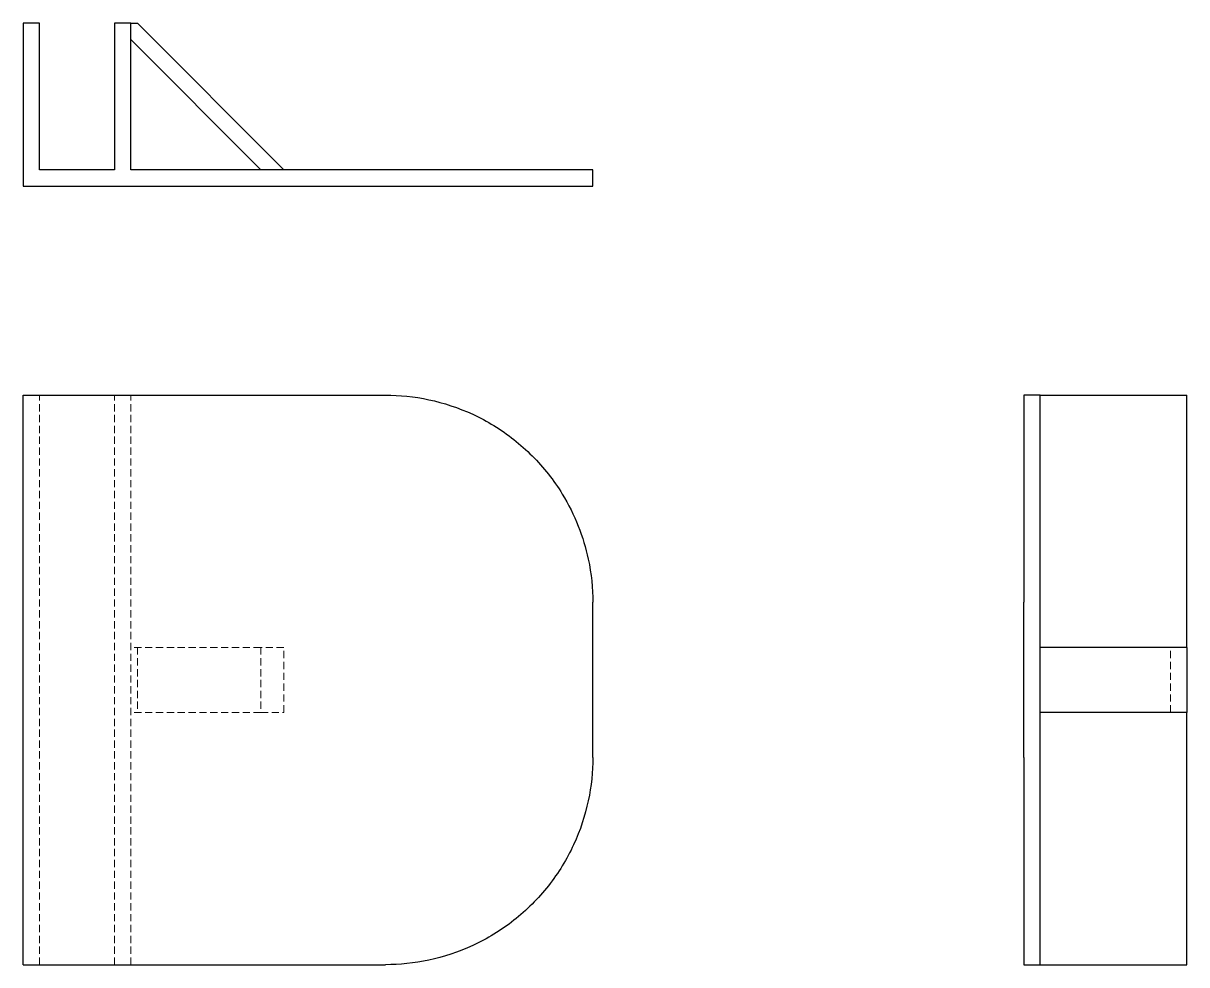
# Model space of a CAD drawing. Header units: millimetres. Extents: x 33 to 237, y 7 to 172.
import ezdxf

# ---------------------------------------------------------------- set-up
doc = ezdxf.new("R2010")
doc.units = ezdxf.units.MM
doc.linetypes.add('HIDDEN', pattern=[1.905, 1.27, -0.635])

msp = doc.modelspace()

# ---------------------------------------------------------------- linework, layer by layer
at = {"color": 7, "linetype": 'Continuous', "lineweight": 25}
for p, q in [((33, 172.29), (33, 143.71)), ((35.86, 172.29), (33, 172.29)), ((35.86, 146.57), (35.86, 172.29)), ((49, 172.29), (49, 146.57)), ((51.86, 172.29), (49, 172.29)), ((51.86, 146.57), (51.86, 172.29)), ((51.86, 172.29), (53.04, 172.29)), ((53.04, 172.29), (78.75, 146.57)), ((74.71, 146.57), (51.86, 169.43)), ((49, 146.57), (35.86, 146.57)), ((96.63, 146.57), (51.86, 146.57)), ((133, 143.71), (133, 146.57)), ((33, 143.71), (96.63, 143.71)), ((33, 7), (33, 107)), ((33, 107), (96.63, 107)), ((211.57, 107), (208.71, 107)), ((211.57, 107), (237.29, 107)), ((237.29, 62.71), (237.29, 107)), ((133, 43.37), (133, 70.63)), ((208.71, 43.37), (208.71, 70.63)), ((211.57, 43.37), (211.57, 70.63)), ((237.29, 62.71), (211.57, 62.71)), ((237.29, 62.71), (237.29, 51.29)), ((237.29, 51.29), (211.57, 51.29)), ((237.29, 7), (237.29, 51.29)), ((33, 7), (96.63, 7)), ((208.71, 7), (211.57, 7)), ((211.57, 7), (237.29, 7))]:
    msp.add_line(p, q, dxfattribs=at)
at = {"color": 7, "linetype": 'HIDDEN', "lineweight": 18}
for p, q in [((35.86, 7), (35.86, 107)), ((49, 7), (49, 107)), ((51.86, 7), (51.86, 107)), ((74.71, 62.71), (51.86, 62.71)), ((53.04, 62.71), (53.04, 51.29)), ((74.71, 62.71), (74.71, 51.29)), ((78.75, 62.71), (74.71, 62.71)), ((78.75, 51.29), (78.75, 62.71)), ((234.43, 51.29), (234.43, 62.71)), ((74.71, 51.29), (51.86, 51.29)), ((74.71, 51.29), (78.75, 51.29))]:
    msp.add_line(p, q, dxfattribs=at)
at = {"color": 7, "linetype": 'Continuous', "lineweight": 25}
for points, knots in [([(133, 146.57), (133, 146.57), (132.76, 146.57), (132.2, 146.57), (131.38, 146.57), (129.86, 146.57), (127.64, 146.57), (126.9, 146.57), (126.09, 146.57), (125.2, 146.57), (123.43, 146.57), (121.38, 146.57), (119.14, 146.57), (116.89, 146.57), (114.45, 146.57), (111.93, 146.57), (109.4, 146.57), (106.8, 146.57), (104.22, 146.57), (101.64, 146.57), (99.08, 146.57), (96.63, 146.57)], [0, 0, 0, 0, 1.432645, 1.432645, 1.432645, 3.581611, 3.581611, 3.581611, 4.297934, 4.297934, 4.297934, 5.730578, 5.730578, 5.730578, 7.163223, 7.163223, 7.163223, 8.595867, 8.595867, 8.595867, 10.028512, 10.028512, 10.028512, 10.028512]), ([(96.63, 143.71), (99.08, 143.71), (101.64, 143.71), (104.22, 143.71), (106.8, 143.71), (109.4, 143.71), (111.93, 143.71), (114.45, 143.71), (116.89, 143.71), (119.14, 143.71), (121.38, 143.71), (123.43, 143.71), (125.2, 143.71), (126.09, 143.71), (126.9, 143.71), (127.64, 143.71), (129.86, 143.71), (131.38, 143.71), (132.2, 143.71), (132.76, 143.71), (133, 143.71), (133, 143.71)], [0, 0, 0, 0, 1.432645, 1.432645, 1.432645, 2.865289, 2.865289, 2.865289, 4.297934, 4.297934, 4.297934, 5.730578, 5.730578, 5.730578, 6.4469, 6.4469, 6.4469, 8.595867, 8.595867, 8.595867, 10.028512, 10.028512, 10.028512, 10.028512]), ([(96.63, 107), (99.08, 107), (101.64, 106.75), (104.22, 106.2), (106.8, 105.65), (109.4, 104.8), (111.93, 103.63), (114.45, 102.46), (116.89, 100.97), (119.14, 99.2), (121.38, 97.43), (123.43, 95.38), (125.2, 93.14), (126.09, 92.01), (126.9, 90.84), (127.64, 89.64), (129.86, 86.02), (131.38, 82.09), (132.2, 78.22), (132.76, 75.64), (133, 73.08), (133, 70.63)], [0, 0, 0, 0, 1.432645, 1.432645, 1.432645, 2.865289, 2.865289, 2.865289, 4.297934, 4.297934, 4.297934, 5.730578, 5.730578, 5.730578, 6.4469, 6.4469, 6.4469, 8.595867, 8.595867, 8.595867, 10.028512, 10.028512, 10.028512, 10.028512]), ([(208.71, 107), (208.71, 107), (208.71, 106.75), (208.71, 106.2), (208.71, 105.65), (208.71, 104.8), (208.71, 103.63), (208.71, 102.46), (208.71, 100.97), (208.71, 99.2), (208.71, 97.43), (208.71, 95.38), (208.71, 93.14), (208.71, 92.01), (208.71, 90.84), (208.71, 89.64), (208.71, 86.02), (208.71, 82.09), (208.71, 78.22), (208.71, 75.64), (208.71, 73.08), (208.71, 70.63)], [0, 0, 0, 0, 1.432645, 1.432645, 1.432645, 2.865289, 2.865289, 2.865289, 4.297934, 4.297934, 4.297934, 5.730578, 5.730578, 5.730578, 6.4469, 6.4469, 6.4469, 8.595867, 8.595867, 8.595867, 10.028512, 10.028512, 10.028512, 10.028512]), ([(211.57, 70.63), (211.57, 73.08), (211.57, 75.64), (211.57, 78.22), (211.57, 82.09), (211.57, 86.02), (211.57, 89.64), (211.57, 90.84), (211.57, 92.01), (211.57, 93.14), (211.57, 95.38), (211.57, 97.43), (211.57, 99.2), (211.57, 100.97), (211.57, 102.46), (211.57, 103.63), (211.57, 104.8), (211.57, 105.65), (211.57, 106.2), (211.57, 106.75), (211.57, 107), (211.57, 107)], [0, 0, 0, 0, 1.432645, 1.432645, 1.432645, 3.581611, 3.581611, 3.581611, 4.297934, 4.297934, 4.297934, 5.730578, 5.730578, 5.730578, 7.163223, 7.163223, 7.163223, 8.595867, 8.595867, 8.595867, 10.028512, 10.028512, 10.028512, 10.028512]), ([(133, 43.37), (133, 40.92), (132.75, 38.36), (132.2, 35.78), (131.65, 33.2), (130.8, 30.6), (129.63, 28.07), (128.46, 25.55), (126.97, 23.11), (125.2, 20.86), (123.43, 18.62), (121.38, 16.57), (119.14, 14.8), (116.89, 13.03), (114.45, 11.54), (111.93, 10.37), (109.4, 9.2), (106.8, 8.35), (104.22, 7.8), (101.64, 7.25), (99.08, 7), (96.63, 7)], [0, 0, 0, 0, 1.432645, 1.432645, 1.432645, 2.865289, 2.865289, 2.865289, 4.297934, 4.297934, 4.297934, 5.730578, 5.730578, 5.730578, 7.163223, 7.163223, 7.163223, 8.595867, 8.595867, 8.595867, 10.028512, 10.028512, 10.028512, 10.028512]), ([(208.71, 43.37), (208.71, 40.92), (208.71, 38.36), (208.71, 35.78), (208.71, 33.2), (208.71, 30.6), (208.71, 28.07), (208.71, 25.55), (208.71, 23.11), (208.71, 20.86), (208.71, 18.62), (208.71, 16.57), (208.71, 14.8), (208.71, 13.03), (208.71, 11.54), (208.71, 10.37), (208.71, 9.2), (208.71, 8.35), (208.71, 7.8), (208.71, 7.25), (208.71, 7), (208.71, 7)], [0, 0, 0, 0, 1.432645, 1.432645, 1.432645, 2.865289, 2.865289, 2.865289, 4.297934, 4.297934, 4.297934, 5.730578, 5.730578, 5.730578, 7.163223, 7.163223, 7.163223, 8.595867, 8.595867, 8.595867, 10.028512, 10.028512, 10.028512, 10.028512]), ([(211.57, 7), (211.57, 7), (211.57, 7.25), (211.57, 7.8), (211.57, 8.35), (211.57, 9.2), (211.57, 10.37), (211.57, 11.54), (211.57, 13.03), (211.57, 14.8), (211.57, 16.57), (211.57, 18.62), (211.57, 20.86), (211.57, 23.11), (211.57, 25.55), (211.57, 28.07), (211.57, 30.6), (211.57, 33.2), (211.57, 35.78), (211.57, 38.36), (211.57, 40.92), (211.57, 43.37)], [0, 0, 0, 0, 1.432645, 1.432645, 1.432645, 2.865289, 2.865289, 2.865289, 4.297934, 4.297934, 4.297934, 5.730578, 5.730578, 5.730578, 7.163223, 7.163223, 7.163223, 8.595867, 8.595867, 8.595867, 10.028512, 10.028512, 10.028512, 10.028512])]:
    msp.add_open_spline(points, degree=3, knots=knots, dxfattribs=at)

doc.saveas('drawing.dxf')
